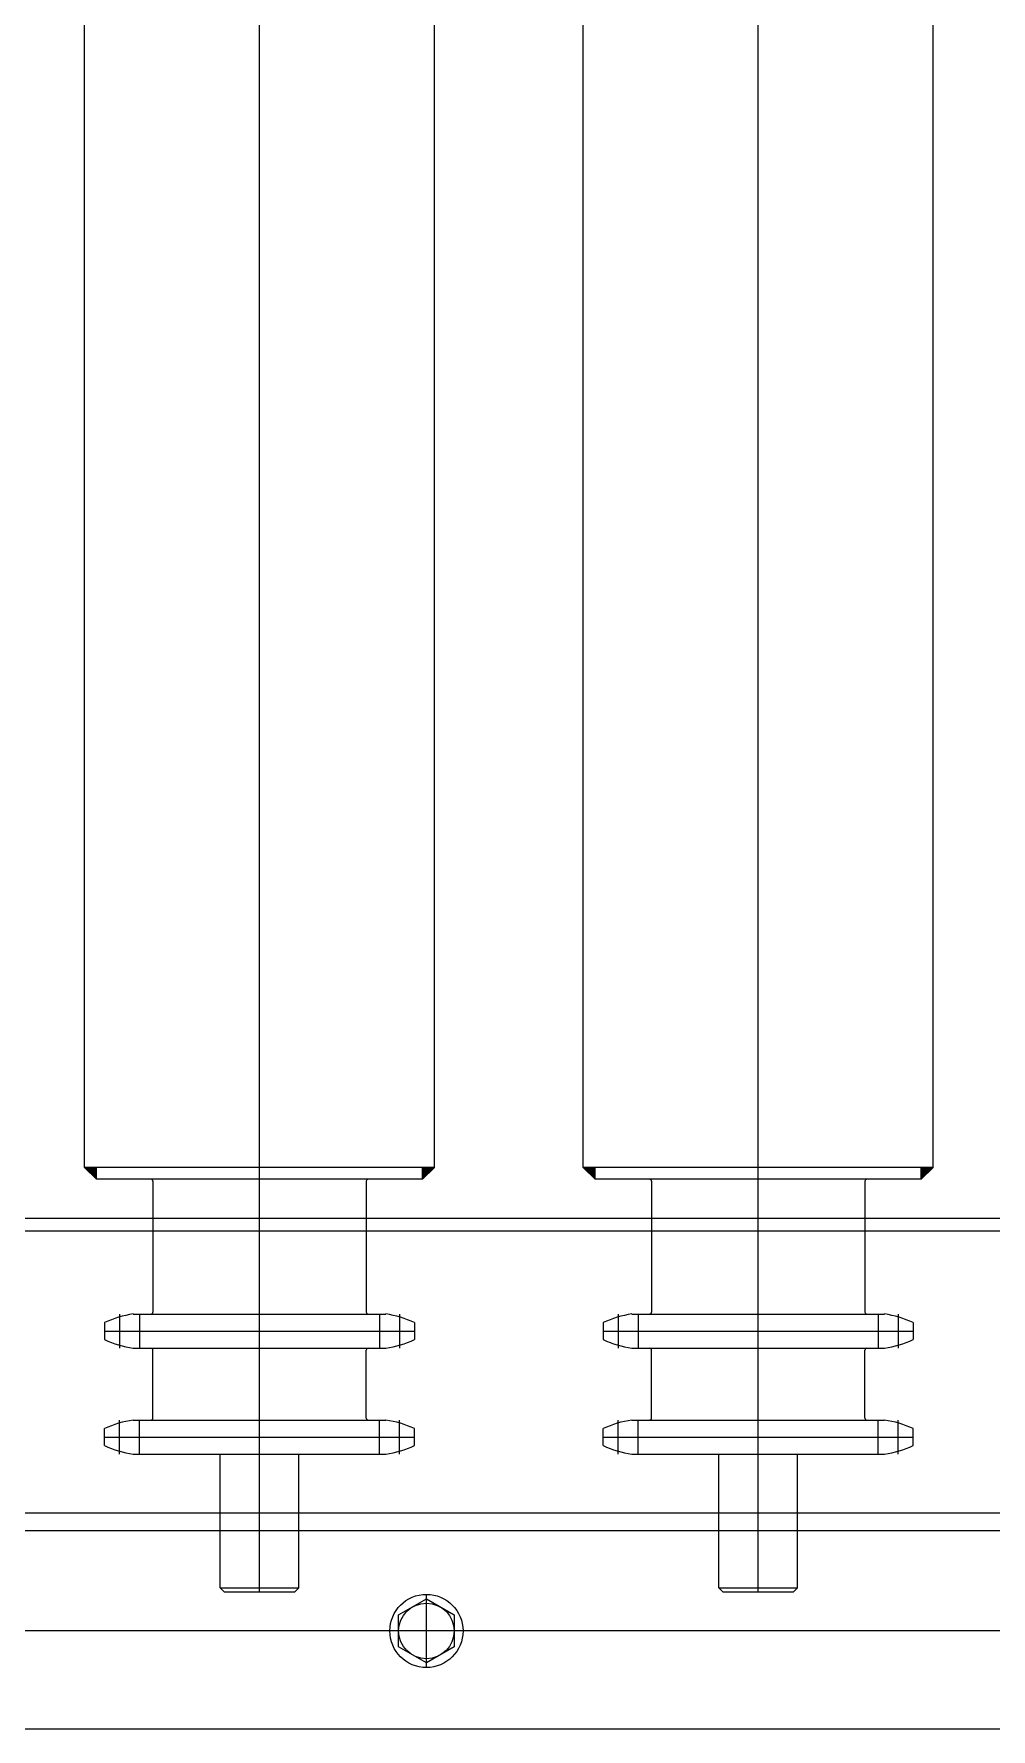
# Model space of a CAD drawing. Header units: millimetres. Extents: x -47382 to 204618, y -51045 to 127155.
# Drawn here: x 137279.5 to 137523.3, y 21701.9 to 22133.6 of the extents above; entities that cross this region are included whole.
import ezdxf

# ---------------------------------------------------------------- set-up
doc = ezdxf.new("R2010")
doc.units = ezdxf.units.MM
doc.header["$LTSCALE"] = 300
doc.header["$MEASUREMENT"] = 0
doc.layers.get('0').update_dxf_attribs({"linetype": 'CONTINUOUS'})
doc.layers.add('A-DETL-PEN8', color=8, linetype='CONTINUOUS')
doc.styles.get("Standard").update_dxf_attribs({"font": ''})
doc.styles.get('Standard').set_extended_font_data('DotumChe')

# ---------------------------------------------------------------- blocks, each defined once
blk = doc.blocks.new('G$CD692945F')
at = {"layer": 'A-DETL-PEN8'}
for points in [[(1657, 1095.09), (1660.05, 1095.09), (1660.05, 1092.09)], [(1746.1, 1095.09), (1743.05, 1095.09), (1743.05, 1092.09)], [(1784, 1095.09), (1787.05, 1095.09), (1787.05, 1092.09)], [(1873.1, 1095.09), (1870.05, 1095.09), (1870.05, 1092.09)]]:
    blk.add_hatch(color=256, dxfattribs=at).paths.add_polyline_path(points)
for p, q in [((1701.55, 987.09, 0), (1701.55, 2607.09, 0)), ((1828.55, 987.09, 0), (1828.55, 2607.09, 0)), ((1657, 1095.09, 0), (1657, 2569.09, 0)), ((1746.1, 1095.09, 0), (1746.1, 2569.09, 0)), ((1784, 1095.09, 0), (1784, 2569.09, 0)), ((1873.1, 1095.09, 0), (1873.1, 2569.09, 0)), ((1660.05, 1092.09, 0), (1657, 1095.09, 0)), ((1746.1, 1095.09, 0), (1657, 1095.09, 0)), ((1660.05, 1092.09, 0), (1660.05, 1095.09, 0)), ((1743.05, 1092.09, 0), (1660.05, 1092.09, 0)), ((1743.05, 1092.09, 0), (1746.1, 1095.09, 0)), ((1743.05, 1092.09, 0), (1743.05, 1095.09, 0)), ((1787.05, 1092.09, 0), (1784, 1095.09, 0)), ((1873.1, 1095.09, 0), (1784, 1095.09, 0)), ((1787.05, 1092.09, 0), (1787.05, 1095.09, 0)), ((1870.05, 1092.09, 0), (1787.05, 1092.09, 0)), ((1870.05, 1092.09, 0), (1873.1, 1095.09, 0)), ((1870.05, 1092.09, 0), (1870.05, 1095.09, 0)), ((1674.38, 1091.59, 0), (1674.38, 1058.29, 0)), ((1728.72, 1091.59, 0), (1728.72, 1058.29, 0)), ((1801.38, 1091.59, 0), (1801.38, 1058.29, 0)), ((1855.72, 1091.59, 0), (1855.72, 1058.29, 0)), ((2527.55, 1082.09, 0), (401.99, 1082.09, 0)), ((2527.55, 1078.89, 0), (402.23, 1078.89, 0)), ((1665.88, 1057.79, 0), (1665.88, 1049.09, 0)), ((1669.4, 1057.79, 0), (1733.69, 1057.79, 0)), ((1670.96, 1057.79, 0), (1670.96, 1049.09, 0)), ((1732.14, 1057.79, 0), (1732.14, 1049.09, 0)), ((1737.22, 1057.79, 0), (1737.22, 1049.09, 0)), ((1792.88, 1057.79, 0), (1792.88, 1049.09, 0)), ((1796.4, 1057.79, 0), (1860.69, 1057.79, 0)), ((1797.96, 1057.79, 0), (1797.96, 1049.09, 0)), ((1859.14, 1057.79, 0), (1859.14, 1049.09, 0)), ((1864.22, 1057.79, 0), (1864.22, 1049.09, 0)), ((1662.05, 1055.62, 0), (1662.05, 1051.27, 0)), ((1662.05, 1053.44, 0), (1741.05, 1053.44, 0)), ((1741.05, 1055.62, 0), (1741.05, 1051.27, 0)), ((1789.05, 1055.62, 0), (1789.05, 1051.27, 0)), ((1789.05, 1053.44, 0), (1868.05, 1053.44, 0)), ((1868.05, 1055.62, 0), (1868.05, 1051.27, 0)), ((1669.4, 1049.09, 0), (1733.69, 1049.09, 0)), ((1796.4, 1049.09, 0), (1860.69, 1049.09, 0)), ((1674.38, 1031.29, 0), (1674.38, 1048.59, 0)), ((1728.72, 1031.29, 0), (1728.72, 1048.59, 0)), ((1801.38, 1031.29, 0), (1801.38, 1048.59, 0)), ((1855.72, 1031.29, 0), (1855.72, 1048.59, 0)), ((1662.05, 1024.27, 0), (1662.05, 1028.62, 0)), ((1665.88, 1022.09, 0), (1665.88, 1030.79, 0)), ((1669.4, 1030.79, 0), (1733.69, 1030.79, 0)), ((1670.96, 1022.09, 0), (1670.96, 1030.79, 0)), ((1732.14, 1022.09, 0), (1732.14, 1030.79, 0)), ((1737.22, 1022.09, 0), (1737.22, 1030.79, 0)), ((1741.05, 1024.27, 0), (1741.05, 1028.62, 0)), ((1789.05, 1024.27, 0), (1789.05, 1028.62, 0)), ((1792.88, 1022.09, 0), (1792.88, 1030.79, 0)), ((1796.4, 1030.79, 0), (1860.69, 1030.79, 0)), ((1797.96, 1022.09, 0), (1797.96, 1030.79, 0)), ((1859.14, 1022.09, 0), (1859.14, 1030.79, 0)), ((1864.22, 1022.09, 0), (1864.22, 1030.79, 0)), ((1868.05, 1024.27, 0), (1868.05, 1028.62, 0)), ((1662.05, 1026.44, 0), (1741.05, 1026.44, 0)), ((1789.05, 1026.44, 0), (1868.05, 1026.44, 0)), ((1669.4, 1022.09, 0), (1733.69, 1022.09, 0)), ((1691.55, 988.09, 0), (1691.55, 1022.09, 0)), ((1711.55, 988.09, 0), (1711.55, 1022.09, 0)), ((1796.4, 1022.09, 0), (1860.69, 1022.09, 0)), ((1818.55, 988.09, 0), (1818.55, 1022.09, 0)), ((1838.55, 988.09, 0), (1838.55, 1022.09, 0)), ((2527.55, 1007.09, 0), (275.55, 1007.09, 0)), ((2527.55, 1002.59, 0), (275.55, 1002.59, 0)), ((1691.55, 988.09, 0), (1711.55, 988.09, 0)), ((1692.55, 987.09, 0), (1691.55, 988.09, 0)), ((1692.55, 987.09, 0), (1710.55, 987.09, 0)), ((1710.55, 987.09, 0), (1711.55, 988.09, 0)), ((1736.98, 981.17, 0), (1744.05, 985.25, 0)), ((1744.05, 967.77, 0), (1744.05, 986.42, 0)), ((1744.05, 985.25, 0), (1751.11, 981.17, 0)), ((1818.55, 988.09, 0), (1838.55, 988.09, 0)), ((1819.55, 987.09, 0), (1818.55, 988.09, 0)), ((1819.55, 987.09, 0), (1837.55, 987.09, 0)), ((1837.55, 987.09, 0), (1838.55, 988.09, 0)), ((1736.98, 973.01, 0), (1736.98, 981.17, 0)), ((1751.11, 981.17, 0), (1751.11, 973.01, 0)), ((2527.55, 977.09, 0), (275.55, 977.09, 0)), ((1744.05, 968.94, 0), (1736.98, 973.01, 0)), ((1751.11, 973.01, 0), (1744.05, 968.94, 0)), ((2527.55, 952.09, 0), (275.55, 952.09, 0)), ((2527.55, 952.09, 0), (275.55, 952.09, 0))]:
    blk.add_line(p, q, dxfattribs=at)
for radius in [9.32, 7.07]:
    blk.add_circle((1744.05, 977.09, 0), radius, dxfattribs=at)
for centre, radius, start, end in [((1673.88, 1091.59, 0), 0.5, 0, 90), ((1729.22, 1091.59, 0), 0.5, 90, 180), ((1800.88, 1091.59, 0), 0.5, 0, 90), ((1856.22, 1091.59, 0), 0.5, 90, 180), ((1673.69, 1029.77, 0), 28.35, 98.7025, 114.2476), ((1673.88, 1058.29, 0), 0.5, 270, 0), ((1729.22, 1058.29, 0), 0.5, 180, 270), ((1729.4, 1029.77, 0), 28.35, 65.7524, 81.2975), ((1800.69, 1029.77, 0), 28.35, 98.7025, 114.2476), ((1800.88, 1058.29, 0), 0.5, 270, 0), ((1856.22, 1058.29, 0), 0.5, 180, 270), ((1856.4, 1029.77, 0), 28.35, 65.7524, 81.2975), ((1673.69, 1077.12, 0), 28.35, 245.7524, 261.2975), ((1673.88, 1048.59, 0), 0.5, 0, 90), ((1729.22, 1048.59, 0), 0.5, 90, 180), ((1729.4, 1077.12, 0), 28.35, 278.7025, 294.2476), ((1800.69, 1077.12, 0), 28.35, 245.7524, 261.2975), ((1800.88, 1048.59, 0), 0.5, 0, 90), ((1856.22, 1048.59, 0), 0.5, 90, 180), ((1856.4, 1077.12, 0), 28.35, 278.7025, 294.2476), ((1673.69, 1002.77, 0), 28.35, 98.7025, 114.2476), ((1673.88, 1031.29, 0), 0.5, 270, 0), ((1729.22, 1031.29, 0), 0.5, 180, 270), ((1729.4, 1002.77, 0), 28.35, 65.7524, 81.2975), ((1800.69, 1002.77, 0), 28.35, 98.7025, 114.2476), ((1800.88, 1031.29, 0), 0.5, 270, 0), ((1856.22, 1031.29, 0), 0.5, 180, 270), ((1856.4, 1002.77, 0), 28.35, 65.7524, 81.2975), ((1673.69, 1050.12, 0), 28.35, 245.7524, 261.2975), ((1729.4, 1050.12, 0), 28.35, 278.7025, 294.2476), ((1800.69, 1050.12, 0), 28.35, 245.7524, 261.2975), ((1856.4, 1050.12, 0), 28.35, 278.7025, 294.2476)]:
    blk.add_arc(centre, radius, start, end, dxfattribs=at)
at = {"layer": 'A-DETL-PEN8', "text_generation_flag": 4, "flags": 1}
for tag, p in [('QTY', (3697.93, 3085.6, 0)), ('USER5', (3697.93, 3084.6, 0)), ('USER4', (3697.93, 3083.6, 0)), ('USER3', (3697.93, 3082.6, 0)), ('USER2', (3697.93, 3081.6, 0)), ('USER1', (3697.93, 3080.6, 0)), ('REMARK', (3697.93, 3079.6, 0)), ('MAKER', (3697.93, 3078.6, 0)), ('WEIGHT', (3697.93, 3076.6, 0)), ('PRICE', (3697.93, 3077.6, 0)), ('MATERIAL', (3697.93, 3075.6, 0)), ('SPEC', (3697.93, 3074.6, 0)), ('ENAME', (3697.93, 3073.6, 0)), ('NAME', (3697.93, 3072.6, 0))]:
    blk.add_attdef(tag, p, '', height=0.25, dxfattribs=at)

msp = doc.modelspace()

# ---------------------------------------------------------------- block references
msp.add_blockref('G$CD692945F', (135635.4, 20749.85))

doc.saveas('drawing.dxf')
